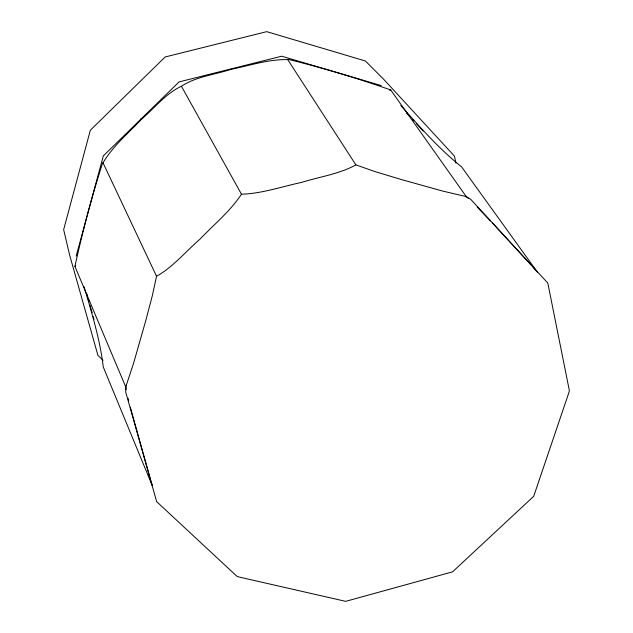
<?xml version="1.0" encoding="UTF-8"?>
<svg xmlns="http://www.w3.org/2000/svg" width="633" height="633" viewBox="0 0 633 633"><rect width="100%" height="100%" fill="white"/><g stroke="black" fill="none" stroke-linecap="round" stroke-linejoin="round"><path stroke-width="0.95" d="M103.029 162.831L156.541 276.273L152.324 295.738L145.368 322.062L133.428 363.738L126.07 385.956L125.682 392.033L156.644 501.629L236.908 576.283L238.831 576.964L345.665 601.35L452.548 571.852L533.698 496.304L568.909 392.539L569.352 390.537L547.806 283.062L470.659 199.26L465.295 196.396L442.499 191.024L400.729 179.361L374.665 171.488L355.881 164.873L287.722 59.613C268.463 59.185 249.616 65.555 230.879 69.408C214.611 74.678 195.684 76.696 181.426 86.27C165.814 93.399 154.191 108.449 141.191 119.542C128.08 133.484 112.777 146.207 103.029 162.831L102.617 162.942C91.714 196.926 82.543 231.551 74.931 266.422L125.5 386.359L126.062 389.659M76.189 256.049L103.329 155.884L179.028 81.926L281.685 56.21L381.232 85.566M181.426 86.27L241.466 194.196C230.341 211.2 214.033 224.399 200.068 239.068C185.786 251.459 173.038 267.039 156.541 276.273M355.881 164.873C339.367 174.091 319.412 176.789 301.355 182.462C281.55 186.672 261.761 193.651 241.466 194.196M74.931 266.422L75.723 265.67M287.722 59.613L288.039 59.312C322.711 67.802 357.012 78.136 390.696 89.957L465.943 196.119L468.46 198.335M125.5 386.359L126.07 385.956M465.295 196.396L465.943 196.119M389.651 90.226L390.696 89.957M103.044 360.264L97.917 355.335L69.622 255.036L63.648 229.637L90.337 130.24L165.142 56.978L266.738 31.65L365.407 60.997L383.812 79.442L454.439 156.106L455.95 163.053M477.282 207.165L490.496 220.901M492.434 222.958L531.388 265.251M406.528 112.967L409.195 115.855M412.518 119.455L413.855 120.903M416.514 123.791L423.192 131.015M532.638 266.651L537.457 272.206M400.76 105.474C419.861 126.956 438.985 148.866 461.544 166.811L536.792 271.296M152.07 485.147L103.274 367.013C100.054 339.652 91.856 313.09 84.047 286.741M151.168 481.903L152.284 485.376M150.899 481.009L130.319 407.217M86.808 293.831L87.599 296.663M88.129 298.554L88.929 301.387M89.989 305.169L92.117 312.742M93.186 316.532L93.985 319.372M128.072 398.244L128.736 400.918M140.993 118.458L141.088 118.996"/></g></svg>
